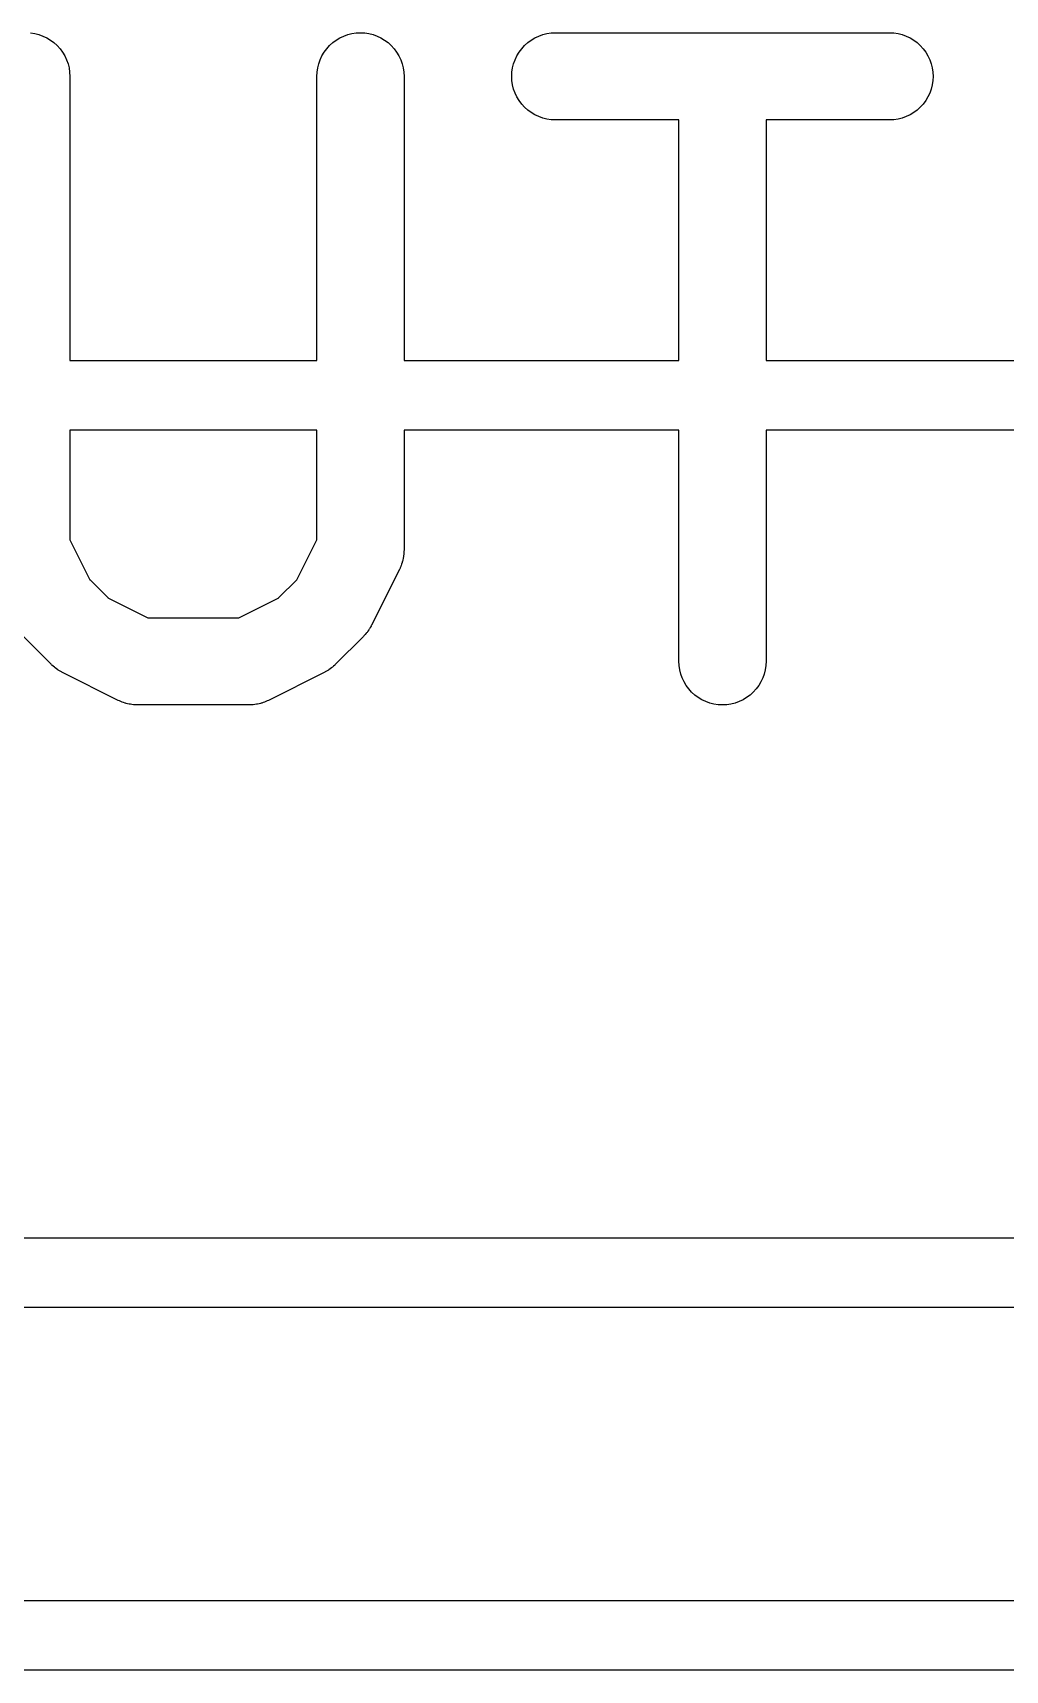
# Model space of a CAD drawing. Header units: metres. Extents: x 89 to 153, y -105 to 4.
# Drawn here: x 116.173 to 117.836, y -104.78 to -101.98 of the extents above; entities that cross this region are included whole.
import ezdxf

# ---------------------------------------------------------------- set-up
doc = ezdxf.new("R2010")
doc.units = ezdxf.units.M

msp = doc.modelspace()

# ---------------------------------------------------------------- linework, layer by layer
for points in [[(116.1694, -101.9806), (116.1767, -101.9817), (116.1838, -101.9835), (116.1907, -101.986), (116.1973, -101.9891), (116.2036, -101.9928), (116.2094, -101.9972), (116.2148, -102.0021), (116.2198, -102.0075), (116.2241, -102.0134), (116.2279, -102.0197), (116.231, -102.0263), (116.2335, -102.0332), (116.2352, -102.0403), (116.2363, -102.0475), (116.2367, -102.0548), (116.2367, -102.54), (116.2367, -102.54), (116.2367, -102.54), (116.2367, -102.54), (116.2367, -102.54), (116.2367, -102.54), (116.2367, -102.54), (116.2367, -102.54), (116.2367, -102.54), (116.2367, -102.54), (116.2367, -102.54), (116.2367, -102.5401), (116.2367, -102.5401), (116.2367, -102.5401), (116.2367, -102.5401), (116.2367, -102.5401), (116.2367, -102.5401), (116.2367, -102.5401), (116.2367, -102.5401), (116.2367, -102.5401), (116.2367, -102.5401), (116.2367, -102.5401), (116.2367, -102.5401), (116.2367, -102.5401), (116.2367, -102.5402), (116.2367, -102.5402), (116.2367, -102.5402), (116.2367, -102.5402), (116.2367, -102.5402), (116.2367, -102.5402), (116.2367, -102.5402), (116.2367, -102.5402), (116.2367, -102.5402), (116.2368, -102.5402), (116.2368, -102.5402), (116.2368, -102.5402), (116.2368, -102.5402), (116.2368, -102.5402), (116.2368, -102.5403), (116.2368, -102.5403), (116.2368, -102.5403), (116.2368, -102.5403), (116.2368, -102.5403), (116.2368, -102.5403), (116.2368, -102.5403), (116.2368, -102.5403), (116.2368, -102.5403), (116.2368, -102.5403), (116.2368, -102.5403), (116.2368, -102.5403), (116.2368, -102.5403), (116.2368, -102.5403), (116.2368, -102.5403), (116.2369, -102.5403), (116.2369, -102.5404), (116.2369, -102.5404), (116.2369, -102.5404), (116.2369, -102.5404), (116.2369, -102.5404), (116.2369, -102.5404), (116.2369, -102.5404), (116.2369, -102.5404), (116.2369, -102.5404), (116.2369, -102.5404), (116.2369, -102.5404), (116.2369, -102.5404), (116.2369, -102.5404), (116.2369, -102.5404), (116.237, -102.5404), (116.237, -102.5404), (116.237, -102.5404), (116.237, -102.5404), (116.237, -102.5404), (116.237, -102.5404), (116.237, -102.5404), (116.237, -102.5404), (116.237, -102.5404), (116.237, -102.5404), (116.237, -102.5404), (116.237, -102.5404), (116.237, -102.5405), (116.2371, -102.5405), (116.2371, -102.5405), (116.2371, -102.5405), (116.2371, -102.5405), (116.2371, -102.5405), (116.2371, -102.5405), (116.2371, -102.5405), (116.2371, -102.5405), (116.2371, -102.5405), (116.2371, -102.5405), (116.2371, -102.5405), (116.2371, -102.5405), (116.2372, -102.5405), (116.2372, -102.5405), (116.2372, -102.5405), (116.2372, -102.5405), (116.2372, -102.5405), (116.6585, -102.5405), (116.6585, -102.5405), (116.6585, -102.5405), (116.6586, -102.5405), (116.6586, -102.5405), (116.6586, -102.5405), (116.6586, -102.5405), (116.6586, -102.5405), (116.6586, -102.5405), (116.6586, -102.5405), (116.6586, -102.5405), (116.6586, -102.5405), (116.6586, -102.5405), (116.6586, -102.5405), (116.6586, -102.5405), (116.6587, -102.5405), (116.6587, -102.5405), (116.6587, -102.5405), (116.6587, -102.5404), (116.6587, -102.5404), (116.6587, -102.5404), (116.6587, -102.5404), (116.6587, -102.5404), (116.6587, -102.5404), (116.6587, -102.5404), (116.6587, -102.5404), (116.6587, -102.5404), (116.6587, -102.5404), (116.6587, -102.5404), (116.6588, -102.5404), (116.6588, -102.5404), (116.6588, -102.5404), (116.6588, -102.5404), (116.6588, -102.5404), (116.6588, -102.5404), (116.6588, -102.5404), (116.6588, -102.5404), (116.6588, -102.5404), (116.6588, -102.5404), (116.6588, -102.5404), (116.6588, -102.5404), (116.6588, -102.5404), (116.6589, -102.5404), (116.6589, -102.5404), (116.6589, -102.5403), (116.6589, -102.5403), (116.6589, -102.5403), (116.6589, -102.5403), (116.6589, -102.5403), (116.6589, -102.5403), (116.6589, -102.5403), (116.6589, -102.5403), (116.6589, -102.5403), (116.6589, -102.5403), (116.6589, -102.5403), (116.6589, -102.5403), (116.6589, -102.5403), (116.6589, -102.5403), (116.6589, -102.5403), (116.6589, -102.5403), (116.6589, -102.5402), (116.6589, -102.5402), (116.659, -102.5402), (116.659, -102.5402), (116.659, -102.5402), (116.659, -102.5402), (116.659, -102.5402), (116.659, -102.5402), (116.659, -102.5402), (116.659, -102.5402), (116.659, -102.5402), (116.659, -102.5402), (116.659, -102.5402), (116.659, -102.5402), (116.659, -102.5401), (116.659, -102.5401), (116.659, -102.5401), (116.659, -102.5401), (116.659, -102.5401), (116.659, -102.5401), (116.659, -102.5401), (116.659, -102.5401), (116.659, -102.5401), (116.659, -102.5401), (116.659, -102.5401), (116.659, -102.5401), (116.659, -102.5401), (116.659, -102.54), (116.659, -102.54), (116.659, -102.54), (116.659, -102.54), (116.659, -102.54), (116.659, -102.54), (116.659, -102.54), (116.659, -102.54), (116.659, -102.54), (116.659, -102.54), (116.659, -102.54), (116.659, -102.0548), (116.6594, -102.0475), (116.6605, -102.0403), (116.6622, -102.0332), (116.6647, -102.0263), (116.6678, -102.0197), (116.6716, -102.0134), (116.676, -102.0075), (116.6809, -102.0021), (116.6863, -101.9972), (116.6922, -101.9928), (116.6984, -101.9891), (116.705, -101.986), (116.7119, -101.9835), (116.719, -101.9817), (116.7263, -101.9806), (116.7336, -101.9803), (116.7409, -101.9806), (116.7481, -101.9817), (116.7552, -101.9835), (116.7621, -101.986), (116.7687, -101.9891), (116.775, -101.9928), (116.7809, -101.9972), (116.7863, -102.0021), (116.7912, -102.0075), (116.7955, -102.0134), (116.7993, -102.0197), (116.8024, -102.0263), (116.8049, -102.0332), (116.8067, -102.0403), (116.8077, -102.0475), (116.8081, -102.0548), (116.8081, -102.54), (116.8081, -102.54), (116.8081, -102.54), (116.8081, -102.54), (116.8081, -102.54), (116.8081, -102.54), (116.8081, -102.54), (116.8081, -102.54), (116.8081, -102.54), (116.8081, -102.54), (116.8081, -102.54), (116.8081, -102.5401), (116.8081, -102.5401), (116.8081, -102.5401), (116.8081, -102.5401), (116.8081, -102.5401), (116.8081, -102.5401), (116.8081, -102.5401), (116.8081, -102.5401), (116.8081, -102.5401), (116.8081, -102.5401), (116.8081, -102.5401), (116.8081, -102.5401), (116.8081, -102.5401), (116.8081, -102.5402), (116.8081, -102.5402), (116.8082, -102.5402), (116.8082, -102.5402), (116.8082, -102.5402), (116.8082, -102.5402), (116.8082, -102.5402), (116.8082, -102.5402), (116.8082, -102.5402), (116.8082, -102.5402), (116.8082, -102.5402), (116.8082, -102.5402), (116.8082, -102.5402), (116.8082, -102.5402), (116.8082, -102.5403), (116.8082, -102.5403), (116.8082, -102.5403), (116.8082, -102.5403), (116.8082, -102.5403), (116.8082, -102.5403), (116.8082, -102.5403), (116.8082, -102.5403), (116.8082, -102.5403), (116.8082, -102.5403), (116.8083, -102.5403), (116.8083, -102.5403), (116.8083, -102.5403), (116.8083, -102.5403), (116.8083, -102.5403), (116.8083, -102.5403), (116.8083, -102.5404), (116.8083, -102.5404), (116.8083, -102.5404), (116.8083, -102.5404), (116.8083, -102.5404), (116.8083, -102.5404), (116.8083, -102.5404), (116.8083, -102.5404), (116.8083, -102.5404), (116.8084, -102.5404), (116.8084, -102.5404), (116.8084, -102.5404), (116.8084, -102.5404), (116.8084, -102.5404), (116.8084, -102.5404), (116.8084, -102.5404), (116.8084, -102.5404), (116.8084, -102.5404), (116.8084, -102.5404), (116.8084, -102.5404), (116.8084, -102.5404), (116.8084, -102.5404), (116.8084, -102.5404), (116.8085, -102.5404), (116.8085, -102.5404), (116.8085, -102.5404), (116.8085, -102.5405), (116.8085, -102.5405), (116.8085, -102.5405), (116.8085, -102.5405), (116.8085, -102.5405), (116.8085, -102.5405), (116.8085, -102.5405), (116.8085, -102.5405), (116.8085, -102.5405), (116.8085, -102.5405), (116.8086, -102.5405), (116.8086, -102.5405), (116.8086, -102.5405), (116.8086, -102.5405), (116.8086, -102.5405), (116.8086, -102.5405), (116.8086, -102.5405), (116.8086, -102.5405), (117.2776, -102.5405), (117.2776, -102.5405), (117.2776, -102.5405), (117.2776, -102.5405), (117.2776, -102.5405), (117.2776, -102.5405), (117.2776, -102.5405), (117.2776, -102.5405), (117.2776, -102.5405), (117.2777, -102.5405), (117.2777, -102.5405), (117.2777, -102.5405), (117.2777, -102.5405), (117.2777, -102.5405), (117.2777, -102.5405), (117.2777, -102.5405), (117.2777, -102.5405), (117.2777, -102.5405), (117.2777, -102.5404), (117.2777, -102.5404), (117.2777, -102.5404), (117.2777, -102.5404), (117.2777, -102.5404), (117.2778, -102.5404), (117.2778, -102.5404), (117.2778, -102.5404), (117.2778, -102.5404), (117.2778, -102.5404), (117.2778, -102.5404), (117.2778, -102.5404), (117.2778, -102.5404), (117.2778, -102.5404), (117.2778, -102.5404), (117.2778, -102.5404), (117.2778, -102.5404), (117.2778, -102.5404), (117.2779, -102.5404), (117.2779, -102.5404), (117.2779, -102.5404), (117.2779, -102.5404), (117.2779, -102.5404), (117.2779, -102.5404), (117.2779, -102.5404), (117.2779, -102.5404), (117.2779, -102.5403), (117.2779, -102.5403), (117.2779, -102.5403), (117.2779, -102.5403), (117.2779, -102.5403), (117.2779, -102.5403), (117.2779, -102.5403), (117.278, -102.5403), (117.278, -102.5403), (117.278, -102.5403), (117.278, -102.5403), (117.278, -102.5403), (117.278, -102.5403), (117.278, -102.5403), (117.278, -102.5403), (117.278, -102.5403), (117.278, -102.5402), (117.278, -102.5402), (117.278, -102.5402), (117.278, -102.5402), (117.278, -102.5402), (117.278, -102.5402), (117.278, -102.5402), (117.278, -102.5402), (117.278, -102.5402), (117.278, -102.5402), (117.278, -102.5402), (117.278, -102.5402), (117.278, -102.5402), (117.278, -102.5402), (117.278, -102.5401), (117.2781, -102.5401), (117.2781, -102.5401), (117.2781, -102.5401), (117.2781, -102.5401), (117.2781, -102.5401), (117.2781, -102.5401), (117.2781, -102.5401), (117.2781, -102.5401), (117.2781, -102.5401), (117.2781, -102.5401), (117.2781, -102.5401), (117.2781, -102.5401), (117.2781, -102.54), (117.2781, -102.54), (117.2781, -102.54), (117.2781, -102.54), (117.2781, -102.54), (117.2781, -102.54), (117.2781, -102.54), (117.2781, -102.54), (117.2781, -102.54), (117.2781, -102.54), (117.2781, -102.54), (117.2781, -102.1299), (117.2781, -102.1298), (117.2781, -102.1298), (117.2781, -102.1298), (117.2781, -102.1298), (117.2781, -102.1298), (117.2781, -102.1298), (117.2781, -102.1298), (117.2781, -102.1298), (117.2781, -102.1298), (117.2781, -102.1298), (117.2781, -102.1298), (117.2781, -102.1298), (117.2781, -102.1298), (117.2781, -102.1297), (117.2781, -102.1297), (117.2781, -102.1297), (117.2781, -102.1297), (117.2781, -102.1297), (117.2781, -102.1297), (117.2781, -102.1297), (117.2781, -102.1297), (117.2781, -102.1297), (117.278, -102.1297), (117.278, -102.1297), (117.278, -102.1297), (117.278, -102.1297), (117.278, -102.1296), (117.278, -102.1296), (117.278, -102.1296), (117.278, -102.1296), (117.278, -102.1296), (117.278, -102.1296), (117.278, -102.1296), (117.278, -102.1296), (117.278, -102.1296), (117.278, -102.1296), (117.278, -102.1296), (117.278, -102.1296), (117.278, -102.1296), (117.278, -102.1296), (117.278, -102.1295), (117.278, -102.1295), (117.278, -102.1295), (117.278, -102.1295), (117.278, -102.1295), (117.278, -102.1295), (117.2779, -102.1295), (117.2779, -102.1295), (117.2779, -102.1295), (117.2779, -102.1295), (117.2779, -102.1295), (117.2779, -102.1295), (117.2779, -102.1295), (117.2779, -102.1295), (117.2779, -102.1295), (117.2779, -102.1295), (117.2779, -102.1295), (117.2779, -102.1295), (117.2779, -102.1294), (117.2779, -102.1294), (117.2779, -102.1294), (117.2778, -102.1294), (117.2778, -102.1294), (117.2778, -102.1294), (117.2778, -102.1294), (117.2778, -102.1294), (117.2778, -102.1294), (117.2778, -102.1294), (117.2778, -102.1294), (117.2778, -102.1294), (117.2778, -102.1294), (117.2778, -102.1294), (117.2778, -102.1294), (117.2778, -102.1294), (117.2777, -102.1294), (117.2777, -102.1294), (117.2777, -102.1294), (117.2777, -102.1294), (117.2777, -102.1294), (117.2777, -102.1294), (117.2777, -102.1294), (117.2777, -102.1294), (117.2777, -102.1294), (117.2777, -102.1294), (117.2777, -102.1294), (117.2777, -102.1294), (117.2777, -102.1294), (117.2777, -102.1294), (117.2776, -102.1294), (117.2776, -102.1294), (117.2776, -102.1294), (117.2776, -102.1294), (117.2776, -102.1294), (117.2776, -102.1294), (117.2776, -102.1294), (117.2776, -102.1294), (117.2776, -102.1294), (117.0669, -102.1294), (117.0596, -102.129), (117.0524, -102.1279), (117.0453, -102.1261), (117.0384, -102.1237), (117.0318, -102.1206), (117.0255, -102.1168), (117.0196, -102.1124), (117.0142, -102.1075), (117.0093, -102.1021), (117.0049, -102.0962), (117.0012, -102.09), (116.998, -102.0833), (116.9956, -102.0765), (116.9938, -102.0694), (116.9927, -102.0621), (116.9924, -102.0548), (116.9927, -102.0475), (116.9938, -102.0403), (116.9956, -102.0332), (116.998, -102.0263), (117.0012, -102.0197), (117.0049, -102.0134), (117.0093, -102.0075), (117.0142, -102.0021), (117.0196, -101.9972), (117.0255, -101.9928), (117.0318, -101.9891), (117.0384, -101.986), (117.0453, -101.9835), (117.0524, -101.9817), (117.0596, -101.9806), (117.0669, -101.9803), (117.6383, -101.9803), (117.6456, -101.9806), (117.6529, -101.9817), (117.66, -101.9835), (117.6669, -101.986), (117.6735, -101.9891), (117.6797, -101.9928), (117.6856, -101.9972), (117.691, -102.0021), (117.696, -102.0075), (117.7003, -102.0134), (117.7041, -102.0197), (117.7072, -102.0263), (117.7097, -102.0332), (117.7114, -102.0403), (117.7125, -102.0475), (117.7129, -102.0548), (117.7125, -102.0621), (117.7114, -102.0694), (117.7097, -102.0765), (117.7072, -102.0833), (117.7041, -102.09), (117.7003, -102.0962), (117.696, -102.1021), (117.691, -102.1075), (117.6856, -102.1124), (117.6797, -102.1168), (117.6735, -102.1206), (117.6669, -102.1237), (117.66, -102.1261), (117.6529, -102.1279), (117.6456, -102.129), (117.6383, -102.1294), (117.4277, -102.1294), (117.4276, -102.1294), (117.4276, -102.1294), (117.4276, -102.1294), (117.4276, -102.1294), (117.4276, -102.1294), (117.4276, -102.1294), (117.4276, -102.1294), (117.4276, -102.1294), (117.4276, -102.1294), (117.4276, -102.1294), (117.4276, -102.1294), (117.4276, -102.1294), (117.4276, -102.1294), (117.4275, -102.1294), (117.4275, -102.1294), (117.4275, -102.1294), (117.4275, -102.1294), (117.4275, -102.1294), (117.4275, -102.1294), (117.4275, -102.1294), (117.4275, -102.1294), (117.4275, -102.1294), (117.4275, -102.1294), (117.4275, -102.1294), (117.4275, -102.1294), (117.4275, -102.1294), (117.4274, -102.1294), (117.4274, -102.1294), (117.4274, -102.1294), (117.4274, -102.1294), (117.4274, -102.1294), (117.4274, -102.1294), (117.4274, -102.1294), (117.4274, -102.1294), (117.4274, -102.1294), (117.4274, -102.1294), (117.4274, -102.1294), (117.4274, -102.1294), (117.4274, -102.1295), (117.4274, -102.1295), (117.4273, -102.1295), (117.4273, -102.1295), (117.4273, -102.1295), (117.4273, -102.1295), (117.4273, -102.1295), (117.4273, -102.1295), (117.4273, -102.1295), (117.4273, -102.1295), (117.4273, -102.1295), (117.4273, -102.1295), (117.4273, -102.1295), (117.4273, -102.1295), (117.4273, -102.1295), (117.4273, -102.1295), (117.4273, -102.1295), (117.4273, -102.1295), (117.4273, -102.1296), (117.4273, -102.1296), (117.4272, -102.1296), (117.4272, -102.1296), (117.4272, -102.1296), (117.4272, -102.1296), (117.4272, -102.1296), (117.4272, -102.1296), (117.4272, -102.1296), (117.4272, -102.1296), (117.4272, -102.1296), (117.4272, -102.1296), (117.4272, -102.1296), (117.4272, -102.1296), (117.4272, -102.1297), (117.4272, -102.1297), (117.4272, -102.1297), (117.4272, -102.1297), (117.4272, -102.1297), (117.4272, -102.1297), (117.4272, -102.1297), (117.4272, -102.1297), (117.4272, -102.1297), (117.4272, -102.1297), (117.4272, -102.1297), (117.4272, -102.1297), (117.4272, -102.1297), (117.4272, -102.1298), (117.4272, -102.1298), (117.4272, -102.1298), (117.4272, -102.1298), (117.4272, -102.1298), (117.4272, -102.1298), (117.4272, -102.1298), (117.4272, -102.1298), (117.4272, -102.1298), (117.4272, -102.1298), (117.4272, -102.1298), (117.4272, -102.1298), (117.4272, -102.1298), (117.4272, -102.1299), (117.4272, -102.54), (117.4272, -102.54), (117.4272, -102.54), (117.4272, -102.54), (117.4272, -102.54), (117.4272, -102.54), (117.4272, -102.54), (117.4272, -102.54), (117.4272, -102.54), (117.4272, -102.54), (117.4272, -102.54), (117.4272, -102.5401), (117.4272, -102.5401), (117.4272, -102.5401), (117.4272, -102.5401), (117.4272, -102.5401), (117.4272, -102.5401), (117.4272, -102.5401), (117.4272, -102.5401), (117.4272, -102.5401), (117.4272, -102.5401), (117.4272, -102.5401), (117.4272, -102.5401), (117.4272, -102.5401), (117.4272, -102.5402), (117.4272, -102.5402), (117.4272, -102.5402), (117.4272, -102.5402), (117.4272, -102.5402), (117.4272, -102.5402), (117.4272, -102.5402), (117.4272, -102.5402), (117.4272, -102.5402), (117.4272, -102.5402), (117.4272, -102.5402), (117.4272, -102.5402), (117.4272, -102.5402), (117.4272, -102.5402), (117.4272, -102.5403), (117.4273, -102.5403), (117.4273, -102.5403), (117.4273, -102.5403), (117.4273, -102.5403), (117.4273, -102.5403), (117.4273, -102.5403), (117.4273, -102.5403), (117.4273, -102.5403), (117.4273, -102.5403), (117.4273, -102.5403), (117.4273, -102.5403), (117.4273, -102.5403), (117.4273, -102.5403), (117.4273, -102.5403), (117.4273, -102.5403), (117.4273, -102.5404), (117.4273, -102.5404), (117.4273, -102.5404), (117.4274, -102.5404), (117.4274, -102.5404), (117.4274, -102.5404), (117.4274, -102.5404), (117.4274, -102.5404), (117.4274, -102.5404), (117.4274, -102.5404), (117.4274, -102.5404), (117.4274, -102.5404), (117.4274, -102.5404), (117.4274, -102.5404), (117.4274, -102.5404), (117.4274, -102.5404), (117.4274, -102.5404), (117.4275, -102.5404), (117.4275, -102.5404), (117.4275, -102.5404), (117.4275, -102.5404), (117.4275, -102.5404), (117.4275, -102.5404), (117.4275, -102.5404), (117.4275, -102.5404), (117.4275, -102.5404), (117.4275, -102.5405), (117.4275, -102.5405), (117.4275, -102.5405), (117.4275, -102.5405), (117.4276, -102.5405), (117.4276, -102.5405), (117.4276, -102.5405), (117.4276, -102.5405), (117.4276, -102.5405), (117.4276, -102.5405), (117.4276, -102.5405), (117.4276, -102.5405), (117.4276, -102.5405), (117.4276, -102.5405), (117.4276, -102.5405), (117.4276, -102.5405), (117.4276, -102.5405), (117.4277, -102.5405), (118.1347, -102.5405)], [(118.1347, -102.6595), (117.4277, -102.6595), (117.4276, -102.6595), (117.4276, -102.6595), (117.4276, -102.6595), (117.4276, -102.6595), (117.4276, -102.6595), (117.4276, -102.6595), (117.4276, -102.6595), (117.4276, -102.6595), (117.4276, -102.6595), (117.4276, -102.6595), (117.4276, -102.6595), (117.4276, -102.6595), (117.4276, -102.6595), (117.4275, -102.6595), (117.4275, -102.6595), (117.4275, -102.6595), (117.4275, -102.6595), (117.4275, -102.6596), (117.4275, -102.6596), (117.4275, -102.6596), (117.4275, -102.6596), (117.4275, -102.6596), (117.4275, -102.6596), (117.4275, -102.6596), (117.4275, -102.6596), (117.4275, -102.6596), (117.4274, -102.6596), (117.4274, -102.6596), (117.4274, -102.6596), (117.4274, -102.6596), (117.4274, -102.6596), (117.4274, -102.6596), (117.4274, -102.6596), (117.4274, -102.6596), (117.4274, -102.6596), (117.4274, -102.6596), (117.4274, -102.6596), (117.4274, -102.6596), (117.4274, -102.6596), (117.4274, -102.6596), (117.4273, -102.6596), (117.4273, -102.6596), (117.4273, -102.6596), (117.4273, -102.6597), (117.4273, -102.6597), (117.4273, -102.6597), (117.4273, -102.6597), (117.4273, -102.6597), (117.4273, -102.6597), (117.4273, -102.6597), (117.4273, -102.6597), (117.4273, -102.6597), (117.4273, -102.6597), (117.4273, -102.6597), (117.4273, -102.6597), (117.4273, -102.6597), (117.4273, -102.6597), (117.4273, -102.6597), (117.4272, -102.6597), (117.4272, -102.6598), (117.4272, -102.6598), (117.4272, -102.6598), (117.4272, -102.6598), (117.4272, -102.6598), (117.4272, -102.6598), (117.4272, -102.6598), (117.4272, -102.6598), (117.4272, -102.6598), (117.4272, -102.6598), (117.4272, -102.6598), (117.4272, -102.6598), (117.4272, -102.6598), (117.4272, -102.6598), (117.4272, -102.6599), (117.4272, -102.6599), (117.4272, -102.6599), (117.4272, -102.6599), (117.4272, -102.6599), (117.4272, -102.6599), (117.4272, -102.6599), (117.4272, -102.6599), (117.4272, -102.6599), (117.4272, -102.6599), (117.4272, -102.6599), (117.4272, -102.6599), (117.4272, -102.6599), (117.4272, -102.66), (117.4272, -102.66), (117.4272, -102.66), (117.4272, -102.66), (117.4272, -102.66), (117.4272, -102.66), (117.4272, -102.66), (117.4272, -102.66), (117.4272, -102.66), (117.4272, -102.66), (117.4272, -102.66), (117.4272, -103.0548), (117.4268, -103.0621), (117.4257, -103.0694), (117.4239, -103.0765), (117.4215, -103.0833), (117.4184, -103.09), (117.4146, -103.0962), (117.4102, -103.1021), (117.4053, -103.1075), (117.3999, -103.1124), (117.394, -103.1168), (117.3878, -103.1206), (117.3811, -103.1237), (117.3743, -103.1261), (117.3672, -103.1279), (117.3599, -103.129), (117.3526, -103.1294), (117.3453, -103.129), (117.3381, -103.1279), (117.331, -103.1261), (117.3241, -103.1237), (117.3175, -103.1206), (117.3112, -103.1168), (117.3053, -103.1124), (117.2999, -103.1075), (117.295, -103.1021), (117.2906, -103.0962), (117.2869, -103.09), (117.2838, -103.0833), (117.2813, -103.0765), (117.2795, -103.0694), (117.2784, -103.0621), (117.2781, -103.0548), (117.2781, -102.66), (117.2781, -102.66), (117.2781, -102.66), (117.2781, -102.66), (117.2781, -102.66), (117.2781, -102.66), (117.2781, -102.66), (117.2781, -102.66), (117.2781, -102.66), (117.2781, -102.66), (117.2781, -102.66), (117.2781, -102.6599), (117.2781, -102.6599), (117.2781, -102.6599), (117.2781, -102.6599), (117.2781, -102.6599), (117.2781, -102.6599), (117.2781, -102.6599), (117.2781, -102.6599), (117.2781, -102.6599), (117.2781, -102.6599), (117.2781, -102.6599), (117.2781, -102.6599), (117.278, -102.6599), (117.278, -102.6598), (117.278, -102.6598), (117.278, -102.6598), (117.278, -102.6598), (117.278, -102.6598), (117.278, -102.6598), (117.278, -102.6598), (117.278, -102.6598), (117.278, -102.6598), (117.278, -102.6598), (117.278, -102.6598), (117.278, -102.6598), (117.278, -102.6598), (117.278, -102.6598), (117.278, -102.6597), (117.278, -102.6597), (117.278, -102.6597), (117.278, -102.6597), (117.278, -102.6597), (117.278, -102.6597), (117.278, -102.6597), (117.278, -102.6597), (117.278, -102.6597), (117.2779, -102.6597), (117.2779, -102.6597), (117.2779, -102.6597), (117.2779, -102.6597), (117.2779, -102.6597), (117.2779, -102.6597), (117.2779, -102.6597), (117.2779, -102.6596), (117.2779, -102.6596), (117.2779, -102.6596), (117.2779, -102.6596), (117.2779, -102.6596), (117.2779, -102.6596), (117.2779, -102.6596), (117.2779, -102.6596), (117.2778, -102.6596), (117.2778, -102.6596), (117.2778, -102.6596), (117.2778, -102.6596), (117.2778, -102.6596), (117.2778, -102.6596), (117.2778, -102.6596), (117.2778, -102.6596), (117.2778, -102.6596), (117.2778, -102.6596), (117.2778, -102.6596), (117.2778, -102.6596), (117.2778, -102.6596), (117.2777, -102.6596), (117.2777, -102.6596), (117.2777, -102.6596), (117.2777, -102.6596), (117.2777, -102.6596), (117.2777, -102.6595), (117.2777, -102.6595), (117.2777, -102.6595), (117.2777, -102.6595), (117.2777, -102.6595), (117.2777, -102.6595), (117.2777, -102.6595), (117.2777, -102.6595), (117.2777, -102.6595), (117.2776, -102.6595), (117.2776, -102.6595), (117.2776, -102.6595), (117.2776, -102.6595), (117.2776, -102.6595), (117.2776, -102.6595), (117.2776, -102.6595), (117.2776, -102.6595), (117.2776, -102.6595), (116.8086, -102.6595), (116.8086, -102.6595), (116.8086, -102.6595), (116.8086, -102.6595), (116.8086, -102.6595), (116.8086, -102.6595), (116.8086, -102.6595), (116.8086, -102.6595), (116.8085, -102.6595), (116.8085, -102.6595), (116.8085, -102.6595), (116.8085, -102.6595), (116.8085, -102.6595), (116.8085, -102.6595), (116.8085, -102.6595), (116.8085, -102.6595), (116.8085, -102.6595), (116.8085, -102.6595), (116.8085, -102.6596), (116.8085, -102.6596), (116.8085, -102.6596), (116.8084, -102.6596), (116.8084, -102.6596), (116.8084, -102.6596), (116.8084, -102.6596), (116.8084, -102.6596), (116.8084, -102.6596), (116.8084, -102.6596), (116.8084, -102.6596), (116.8084, -102.6596), (116.8084, -102.6596), (116.8084, -102.6596), (116.8084, -102.6596), (116.8084, -102.6596), (116.8084, -102.6596), (116.8083, -102.6596), (116.8083, -102.6596), (116.8083, -102.6596), (116.8083, -102.6596), (116.8083, -102.6596), (116.8083, -102.6596), (116.8083, -102.6596), (116.8083, -102.6596), (116.8083, -102.6596), (116.8083, -102.6597), (116.8083, -102.6597), (116.8083, -102.6597), (116.8083, -102.6597), (116.8083, -102.6597), (116.8083, -102.6597), (116.8082, -102.6597), (116.8082, -102.6597), (116.8082, -102.6597), (116.8082, -102.6597), (116.8082, -102.6597), (116.8082, -102.6597), (116.8082, -102.6597), (116.8082, -102.6597), (116.8082, -102.6597), (116.8082, -102.6597), (116.8082, -102.6598), (116.8082, -102.6598), (116.8082, -102.6598), (116.8082, -102.6598), (116.8082, -102.6598), (116.8082, -102.6598), (116.8082, -102.6598), (116.8082, -102.6598), (116.8082, -102.6598), (116.8082, -102.6598), (116.8082, -102.6598), (116.8082, -102.6598), (116.8081, -102.6598), (116.8081, -102.6598), (116.8081, -102.6599), (116.8081, -102.6599), (116.8081, -102.6599), (116.8081, -102.6599), (116.8081, -102.6599), (116.8081, -102.6599), (116.8081, -102.6599), (116.8081, -102.6599), (116.8081, -102.6599), (116.8081, -102.6599), (116.8081, -102.6599), (116.8081, -102.6599), (116.8081, -102.6599), (116.8081, -102.66), (116.8081, -102.66), (116.8081, -102.66), (116.8081, -102.66), (116.8081, -102.66), (116.8081, -102.66), (116.8081, -102.66), (116.8081, -102.66), (116.8081, -102.66), (116.8081, -102.66), (116.8081, -102.66), (116.8081, -102.8643), (116.808, -102.867), (116.808, -102.867), (116.808, -102.867), (116.808, -102.867), (116.808, -102.867), (116.808, -102.867), (116.808, -102.867), (116.8079, -102.8696), (116.8078, -102.8706), (116.8078, -102.8706), (116.8078, -102.8706), (116.8078, -102.8706), (116.8078, -102.8706), (116.8078, -102.8706), (116.8078, -102.8706), (116.8078, -102.8707), (116.8077, -102.8716), (116.8074, -102.8743), (116.8074, -102.8743), (116.8074, -102.8743), (116.8074, -102.8743), (116.8074, -102.8743), (116.8074, -102.8743), (116.8074, -102.8743), (116.807, -102.8769), (116.8068, -102.8779), (116.8068, -102.8779), (116.8068, -102.8779), (116.8068, -102.8779), (116.8068, -102.8779), (116.8068, -102.8779), (116.8068, -102.8779), (116.8068, -102.8779), (116.8067, -102.8789), (116.806, -102.8814), (116.806, -102.8814), (116.806, -102.8814), (116.806, -102.8814), (116.806, -102.8815), (116.806, -102.8815), (116.806, -102.8815), (116.8055, -102.884), (116.8052, -102.885), (116.8051, -102.885), (116.8051, -102.885), (116.8051, -102.885), (116.8051, -102.885), (116.8051, -102.885), (116.8051, -102.885), (116.8051, -102.885), (116.8049, -102.886), (116.804, -102.8885), (116.804, -102.8885), (116.804, -102.8885), (116.804, -102.8885), (116.804, -102.8885), (116.804, -102.8885), (116.804, -102.8885), (116.8032, -102.891), (116.8028, -102.8919), (116.8028, -102.8919), (116.8028, -102.8919), (116.8028, -102.8919), (116.8028, -102.8919), (116.8028, -102.8919), (116.8028, -102.8919), (116.8028, -102.8919), (116.8024, -102.8929), (116.8013, -102.8952), (116.8013, -102.8953), (116.8013, -102.8953), (116.8013, -102.8953), (116.8013, -102.8953), (116.8013, -102.8953), (116.8013, -102.8953), (116.8002, -102.8977), (116.7526, -102.9929), (116.7521, -102.9938), (116.7521, -102.9938), (116.7521, -102.9938), (116.7521, -102.9938), (116.7521, -102.9938), (116.7521, -102.9938), (116.7521, -102.9938), (116.7521, -102.9938), (116.7517, -102.9947), (116.7503, -102.997), (116.7503, -102.997), (116.7503, -102.997), (116.7503, -102.997), (116.7503, -102.997), (116.7503, -102.997), (116.7503, -102.997), (116.749, -102.9993), (116.7485, -103.0001), (116.7485, -103.0001), (116.7485, -103.0001), (116.7484, -103.0001), (116.7484, -103.0001), (116.7484, -103.0001), (116.7484, -103.0001), (116.7484, -103.0001), (116.7479, -103.001), (116.7464, -103.0031), (116.7464, -103.0031), (116.7464, -103.0031), (116.7464, -103.0031), (116.7464, -103.0031), (116.7464, -103.0031), (116.7463, -103.0031), (116.7448, -103.0053), (116.7442, -103.006), (116.7442, -103.006), (116.7442, -103.006), (116.7442, -103.0061), (116.7442, -103.0061), (116.7442, -103.0061), (116.7442, -103.0061), (116.7442, -103.0061), (116.7436, -103.0069), (116.7418, -103.0088), (116.7418, -103.0088), (116.7418, -103.0088), (116.7418, -103.0088), (116.7418, -103.0088), (116.7418, -103.0088), (116.7418, -103.0088), (116.7401, -103.0108), (116.7394, -103.0115), (116.7393, -103.0115), (116.7393, -103.0115), (116.7393, -103.0115), (116.7393, -103.0115), (116.7393, -103.0115), (116.7393, -103.0115), (116.7393, -103.0115), (116.7386, -103.0123), (116.691, -103.0599), (116.6903, -103.0606), (116.6903, -103.0606), (116.6903, -103.0606), (116.6903, -103.0606), (116.6903, -103.0606), (116.6903, -103.0606), (116.6903, -103.0606), (116.6903, -103.0606), (116.6896, -103.0613), (116.6876, -103.063), (116.6876, -103.063), (116.6876, -103.063), (116.6876, -103.063), (116.6876, -103.063), (116.6876, -103.063), (116.6876, -103.063), (116.6856, -103.0648), (116.6848, -103.0654), (116.6848, -103.0654), (116.6848, -103.0654), (116.6848, -103.0654), (116.6848, -103.0654), (116.6848, -103.0654), (116.6848, -103.0654), (116.6848, -103.0654), (116.684, -103.0661), (116.6819, -103.0676), (116.6819, -103.0676), (116.6819, -103.0676), (116.6819, -103.0676), (116.6819, -103.0676), (116.6819, -103.0676), (116.6819, -103.0676), (116.6797, -103.0692), (116.6789, -103.0697), (116.6789, -103.0697), (116.6789, -103.0697), (116.6789, -103.0697), (116.6789, -103.0697), (116.6789, -103.0697), (116.6789, -103.0697), (116.6789, -103.0697), (116.678, -103.0703), (116.6757, -103.0716), (116.6757, -103.0716), (116.6757, -103.0716), (116.6757, -103.0716), (116.6757, -103.0716), (116.6757, -103.0716), (116.6757, -103.0716), (116.6735, -103.0729), (116.6726, -103.0734), (116.6726, -103.0734), (116.6726, -103.0734), (116.6726, -103.0734), (116.6726, -103.0734), (116.6725, -103.0734), (116.6725, -103.0734), (116.6725, -103.0734), (116.6717, -103.0739), (116.5764, -103.1215), (116.574, -103.1225), (116.574, -103.1226), (116.574, -103.1226), (116.574, -103.1226), (116.574, -103.1226), (116.574, -103.1226), (116.574, -103.1226), (116.5716, -103.1237), (116.5707, -103.124), (116.5707, -103.124), (116.5707, -103.124), (116.5707, -103.124), (116.5707, -103.124), (116.5707, -103.124), (116.5707, -103.124), (116.5706, -103.124), (116.5697, -103.1244), (116.5672, -103.1253), (116.5672, -103.1253), (116.5672, -103.1253), (116.5672, -103.1253), (116.5672, -103.1253), (116.5672, -103.1253), (116.5672, -103.1253), (116.5647, -103.1261), (116.5638, -103.1264), (116.5638, -103.1264), (116.5638, -103.1264), (116.5637, -103.1264), (116.5637, -103.1264), (116.5637, -103.1264), (116.5637, -103.1264), (116.5637, -103.1264), (116.5628, -103.1267), (116.5602, -103.1273), (116.5602, -103.1273), (116.5602, -103.1273), (116.5602, -103.1273), (116.5602, -103.1273), (116.5602, -103.1273), (116.5602, -103.1273), (116.5576, -103.1279), (116.5566, -103.1281), (116.5566, -103.1281), (116.5566, -103.1281), (116.5566, -103.1281), (116.5566, -103.1281), (116.5566, -103.1281), (116.5566, -103.1281), (116.5566, -103.1281), (116.5556, -103.1283), (116.553, -103.1286), (116.553, -103.1286), (116.553, -103.1286), (116.553, -103.1286), (116.553, -103.1286), (116.553, -103.1286), (116.553, -103.1286), (116.5504, -103.129), (116.5494, -103.129), (116.5494, -103.129), (116.5494, -103.129), (116.5494, -103.129), (116.5494, -103.129), (116.5494, -103.129), (116.5494, -103.129), (116.5494, -103.129), (116.5484, -103.1292), (116.5457, -103.1292), (116.5457, -103.1292), (116.5457, -103.1292), (116.5457, -103.1292), (116.5457, -103.1292), (116.5457, -103.1292), (116.5457, -103.1292), (116.5431, -103.1294), (116.3526, -103.1294), (116.35, -103.1292), (116.35, -103.1292), (116.35, -103.1292), (116.35, -103.1292), (116.35, -103.1292), (116.35, -103.1292), (116.35, -103.1292), (116.3473, -103.1292), (116.3463, -103.129), (116.3463, -103.129), (116.3463, -103.129), (116.3463, -103.129), (116.3463, -103.129), (116.3463, -103.129), (116.3463, -103.129), (116.3463, -103.129), (116.3453, -103.129), (116.3427, -103.1286), (116.3427, -103.1286), (116.3427, -103.1286), (116.3427, -103.1286), (116.3427, -103.1286), (116.3427, -103.1286), (116.3427, -103.1286), (116.3401, -103.1283), (116.3391, -103.1281), (116.3391, -103.1281), (116.3391, -103.1281), (116.3391, -103.1281), (116.3391, -103.1281), (116.3391, -103.1281), (116.3391, -103.1281), (116.3391, -103.1281), (116.3381, -103.1279), (116.3355, -103.1273), (116.3355, -103.1273), (116.3355, -103.1273), (116.3355, -103.1273), (116.3355, -103.1273), (116.3355, -103.1273), (116.3355, -103.1273), (116.3329, -103.1267), (116.332, -103.1264), (116.332, -103.1264), (116.332, -103.1264), (116.332, -103.1264), (116.332, -103.1264), (116.332, -103.1264), (116.332, -103.1264), (116.3319, -103.1264), (116.331, -103.1261), (116.3285, -103.1253), (116.3285, -103.1253), (116.3285, -103.1253), (116.3285, -103.1253), (116.3285, -103.1253), (116.3285, -103.1253), (116.3285, -103.1253), (116.326, -103.1244), (116.3251, -103.124), (116.3251, -103.124), (116.3251, -103.124), (116.3251, -103.124), (116.3251, -103.124), (116.325, -103.124), (116.325, -103.124), (116.325, -103.124), (116.3241, -103.1237), (116.3217, -103.1226), (116.3217, -103.1226), (116.3217, -103.1226), (116.3217, -103.1226), (116.3217, -103.1226), (116.3217, -103.1226), (116.3217, -103.1225), (116.3193, -103.1215), (116.2241, -103.0739), (116.2232, -103.0734), (116.2232, -103.0734), (116.2232, -103.0734), (116.2232, -103.0734), (116.2232, -103.0734), (116.2232, -103.0734), (116.2232, -103.0734), (116.2231, -103.0734), (116.2222, -103.0729), (116.22, -103.0716), (116.22, -103.0716), (116.22, -103.0716), (116.22, -103.0716), (116.22, -103.0716), (116.22, -103.0716), (116.22, -103.0716), (116.2177, -103.0703), (116.2169, -103.0697), (116.2168, -103.0697), (116.2168, -103.0697), (116.2168, -103.0697), (116.2168, -103.0697), (116.2168, -103.0697), (116.2168, -103.0697), (116.2168, -103.0697), (116.216, -103.0692), (116.2139, -103.0676), (116.2138, -103.0676), (116.2138, -103.0676), (116.2138, -103.0676), (116.2138, -103.0676), (116.2138, -103.0676), (116.2138, -103.0676), (116.2117, -103.0661), (116.2109, -103.0654), (116.2109, -103.0654), (116.2109, -103.0654), (116.2109, -103.0654), (116.2109, -103.0654), (116.2109, -103.0654), (116.2109, -103.0654), (116.2109, -103.0654), (116.2101, -103.0648), (116.2081, -103.063), (116.2081, -103.063), (116.2081, -103.063), (116.2081, -103.063), (116.2081, -103.063), (116.2081, -103.063), (116.2081, -103.063), (116.2061, -103.0613), (116.2054, -103.0606), (116.2054, -103.0606), (116.2054, -103.0606), (116.2054, -103.0606), (116.2054, -103.0606), (116.2054, -103.0606), (116.2054, -103.0606), (116.2054, -103.0606), (116.2047, -103.0599), (116.1571, -103.0123)], [(116.3701, -102.9802), (116.3701, -102.9802), (116.3701, -102.9802), (116.3701, -102.9802), (116.3701, -102.9802), (116.3702, -102.9802), (116.3702, -102.9802), (116.3702, -102.9803), (116.3702, -102.9803), (116.3702, -102.9803), (116.3702, -102.9803), (116.3702, -102.9803), (116.3702, -102.9803), (116.3702, -102.9803), (116.3702, -102.9803), (116.3702, -102.9803), (116.3702, -102.9803), (116.3702, -102.9803), (116.3702, -102.9803), (116.3703, -102.9803), (116.3703, -102.9803), (116.3703, -102.9803), (116.3703, -102.9803), (116.3703, -102.9803), (116.3703, -102.9803), (116.3703, -102.9803), (116.3703, -102.9803), (116.3703, -102.9803), (116.3703, -102.9803), (116.3703, -102.9803), (116.3703, -102.9803), (116.5254, -102.9803), (116.5254, -102.9803), (116.5254, -102.9803), (116.5254, -102.9803), (116.5254, -102.9803), (116.5254, -102.9803), (116.5254, -102.9803), (116.5254, -102.9803), (116.5254, -102.9803), (116.5255, -102.9803), (116.5255, -102.9803), (116.5255, -102.9803), (116.5255, -102.9803), (116.5255, -102.9803), (116.5255, -102.9803), (116.5255, -102.9803), (116.5255, -102.9803), (116.5255, -102.9803), (116.5255, -102.9803), (116.5255, -102.9803), (116.5255, -102.9803), (116.5255, -102.9803), (116.5255, -102.9803), (116.5256, -102.9803), (116.5256, -102.9802), (116.5256, -102.9802), (116.5256, -102.9802), (116.5256, -102.9802), (116.5256, -102.9802), (116.5256, -102.9802), (116.5256, -102.9802), (116.5256, -102.9802), (116.5941, -102.946), (116.5941, -102.946), (116.5941, -102.946), (116.5941, -102.946), (116.5941, -102.946), (116.5941, -102.946), (116.5942, -102.946), (116.5942, -102.946), (116.5942, -102.9459), (116.5942, -102.9459), (116.5942, -102.9459), (116.5942, -102.9459), (116.5942, -102.9459), (116.5942, -102.9459), (116.5942, -102.9459), (116.5942, -102.9459), (116.5942, -102.9459), (116.5942, -102.9459), (116.5942, -102.9459), (116.5942, -102.9459), (116.6246, -102.9155), (116.6246, -102.9155), (116.6246, -102.9155), (116.6247, -102.9155), (116.6247, -102.9155), (116.6247, -102.9155), (116.6247, -102.9154), (116.6247, -102.9154), (116.6247, -102.9154), (116.6247, -102.9154), (116.6247, -102.9154), (116.6247, -102.9154), (116.6247, -102.9154), (116.6247, -102.9154), (116.6247, -102.9154), (116.6247, -102.9154), (116.6247, -102.9154), (116.6247, -102.9154), (116.6247, -102.9154), (116.6247, -102.9154), (116.659, -102.8469), (116.659, -102.8468), (116.659, -102.8468), (116.659, -102.8468), (116.659, -102.8468), (116.659, -102.8468), (116.659, -102.8468), (116.659, -102.8468), (116.659, -102.8468), (116.659, -102.8468), (116.659, -102.8468), (116.659, -102.8468), (116.659, -102.8468), (116.659, -102.8468), (116.659, -102.8468), (116.659, -102.8467), (116.659, -102.8467), (116.659, -102.8467), (116.659, -102.8467), (116.659, -102.8467), (116.659, -102.8467), (116.659, -102.8467), (116.659, -102.8467), (116.659, -102.8467), (116.659, -102.8467), (116.659, -102.8467), (116.659, -102.8467), (116.659, -102.8467), (116.659, -102.8467), (116.659, -102.8466), (116.659, -102.8466), (116.659, -102.8466), (116.659, -102.66), (116.659, -102.66), (116.659, -102.66), (116.659, -102.66), (116.659, -102.66), (116.659, -102.66), (116.659, -102.66), (116.659, -102.66), (116.659, -102.66), (116.659, -102.66), (116.659, -102.66), (116.659, -102.6599), (116.659, -102.6599), (116.659, -102.6599), (116.659, -102.6599), (116.659, -102.6599), (116.659, -102.6599), (116.659, -102.6599), (116.659, -102.6599), (116.659, -102.6599), (116.659, -102.6599), (116.659, -102.6599), (116.659, -102.6599), (116.659, -102.6599), (116.659, -102.6598), (116.659, -102.6598), (116.659, -102.6598), (116.659, -102.6598), (116.659, -102.6598), (116.659, -102.6598), (116.659, -102.6598), (116.659, -102.6598), (116.659, -102.6598), (116.659, -102.6598), (116.659, -102.6598), (116.659, -102.6598), (116.6589, -102.6598), (116.6589, -102.6598), (116.6589, -102.6597), (116.6589, -102.6597), (116.6589, -102.6597), (116.6589, -102.6597), (116.6589, -102.6597), (116.6589, -102.6597), (116.6589, -102.6597), (116.6589, -102.6597), (116.6589, -102.6597), (116.6589, -102.6597), (116.6589, -102.6597), (116.6589, -102.6597), (116.6589, -102.6597), (116.6589, -102.6597), (116.6589, -102.6597), (116.6589, -102.6597), (116.6589, -102.6596), (116.6589, -102.6596), (116.6588, -102.6596), (116.6588, -102.6596), (116.6588, -102.6596), (116.6588, -102.6596), (116.6588, -102.6596), (116.6588, -102.6596), (116.6588, -102.6596), (116.6588, -102.6596), (116.6588, -102.6596), (116.6588, -102.6596), (116.6588, -102.6596), (116.6588, -102.6596), (116.6588, -102.6596), (116.6587, -102.6596), (116.6587, -102.6596), (116.6587, -102.6596), (116.6587, -102.6596), (116.6587, -102.6596), (116.6587, -102.6596), (116.6587, -102.6596), (116.6587, -102.6596), (116.6587, -102.6596), (116.6587, -102.6596), (116.6587, -102.6596), (116.6587, -102.6595), (116.6587, -102.6595), (116.6587, -102.6595), (116.6586, -102.6595), (116.6586, -102.6595), (116.6586, -102.6595), (116.6586, -102.6595), (116.6586, -102.6595), (116.6586, -102.6595), (116.6586, -102.6595), (116.6586, -102.6595), (116.6586, -102.6595), (116.6586, -102.6595), (116.6586, -102.6595), (116.6586, -102.6595), (116.6585, -102.6595), (116.6585, -102.6595), (116.6585, -102.6595), (116.2372, -102.6595), (116.2372, -102.6595), (116.2372, -102.6595), (116.2372, -102.6595), (116.2372, -102.6595), (116.2371, -102.6595), (116.2371, -102.6595), (116.2371, -102.6595), (116.2371, -102.6595), (116.2371, -102.6595), (116.2371, -102.6595), (116.2371, -102.6595), (116.2371, -102.6595), (116.2371, -102.6595), (116.2371, -102.6595), (116.2371, -102.6595), (116.2371, -102.6595), (116.237, -102.6595), (116.237, -102.6596), (116.237, -102.6596), (116.237, -102.6596), (116.237, -102.6596), (116.237, -102.6596), (116.237, -102.6596), (116.237, -102.6596), (116.237, -102.6596), (116.237, -102.6596), (116.237, -102.6596), (116.237, -102.6596), (116.237, -102.6596), (116.2369, -102.6596), (116.2369, -102.6596), (116.2369, -102.6596), (116.2369, -102.6596), (116.2369, -102.6596), (116.2369, -102.6596), (116.2369, -102.6596), (116.2369, -102.6596), (116.2369, -102.6596), (116.2369, -102.6596), (116.2369, -102.6596), (116.2369, -102.6596), (116.2369, -102.6596), (116.2369, -102.6596), (116.2369, -102.6597), (116.2368, -102.6597), (116.2368, -102.6597), (116.2368, -102.6597), (116.2368, -102.6597), (116.2368, -102.6597), (116.2368, -102.6597), (116.2368, -102.6597), (116.2368, -102.6597), (116.2368, -102.6597), (116.2368, -102.6597), (116.2368, -102.6597), (116.2368, -102.6597), (116.2368, -102.6597), (116.2368, -102.6597), (116.2368, -102.6597), (116.2368, -102.6598), (116.2368, -102.6598), (116.2368, -102.6598), (116.2368, -102.6598), (116.2368, -102.6598), (116.2367, -102.6598), (116.2367, -102.6598), (116.2367, -102.6598), (116.2367, -102.6598), (116.2367, -102.6598), (116.2367, -102.6598), (116.2367, -102.6598), (116.2367, -102.6598), (116.2367, -102.6598), (116.2367, -102.6599), (116.2367, -102.6599), (116.2367, -102.6599), (116.2367, -102.6599), (116.2367, -102.6599), (116.2367, -102.6599), (116.2367, -102.6599), (116.2367, -102.6599), (116.2367, -102.6599), (116.2367, -102.6599), (116.2367, -102.6599), (116.2367, -102.6599), (116.2367, -102.6599), (116.2367, -102.66), (116.2367, -102.66), (116.2367, -102.66), (116.2367, -102.66), (116.2367, -102.66), (116.2367, -102.66), (116.2367, -102.66), (116.2367, -102.66), (116.2367, -102.66), (116.2367, -102.66), (116.2367, -102.66), (116.2367, -102.8466), (116.2367, -102.8466), (116.2367, -102.8466), (116.2367, -102.8467), (116.2367, -102.8467), (116.2367, -102.8467), (116.2367, -102.8467), (116.2367, -102.8467), (116.2367, -102.8467), (116.2367, -102.8467), (116.2367, -102.8467), (116.2367, -102.8467), (116.2367, -102.8467), (116.2367, -102.8467), (116.2367, -102.8467), (116.2367, -102.8467), (116.2367, -102.8467), (116.2367, -102.8468), (116.2367, -102.8468), (116.2367, -102.8468), (116.2367, -102.8468), (116.2367, -102.8468), (116.2367, -102.8468), (116.2367, -102.8468), (116.2367, -102.8468), (116.2367, -102.8468), (116.2367, -102.8468), (116.2367, -102.8468), (116.2367, -102.8468), (116.2367, -102.8468), (116.2367, -102.8468), (116.2367, -102.8469), (116.271, -102.9154), (116.271, -102.9154), (116.271, -102.9154), (116.271, -102.9154), (116.271, -102.9154), (116.271, -102.9154), (116.271, -102.9154), (116.271, -102.9154), (116.271, -102.9154), (116.271, -102.9154), (116.271, -102.9154), (116.271, -102.9154), (116.271, -102.9154), (116.271, -102.9154), (116.2711, -102.9155), (116.2711, -102.9155), (116.2711, -102.9155), (116.2711, -102.9155), (116.2711, -102.9155), (116.2711, -102.9155), (116.3015, -102.9459), (116.3015, -102.9459), (116.3015, -102.9459), (116.3015, -102.9459), (116.3015, -102.9459), (116.3015, -102.9459), (116.3015, -102.9459), (116.3015, -102.9459), (116.3015, -102.9459), (116.3015, -102.9459), (116.3015, -102.9459), (116.3015, -102.9459), (116.3016, -102.946), (116.3016, -102.946), (116.3016, -102.946), (116.3016, -102.946), (116.3016, -102.946), (116.3016, -102.946), (116.3016, -102.946), (116.3016, -102.946), (116.3701, -102.9802), (116.3701, -102.9802)], [(95.465, -104.0405), (131.145, -104.0405)], [(131.145, -104.1595), (95.465, -104.1595)], [(98.365, -104.6605), (131.145, -104.6605)], [(131.205, -104.7795), (98.365, -104.7795)]]:
    msp.add_lwpolyline(points)

doc.saveas('drawing.dxf')
